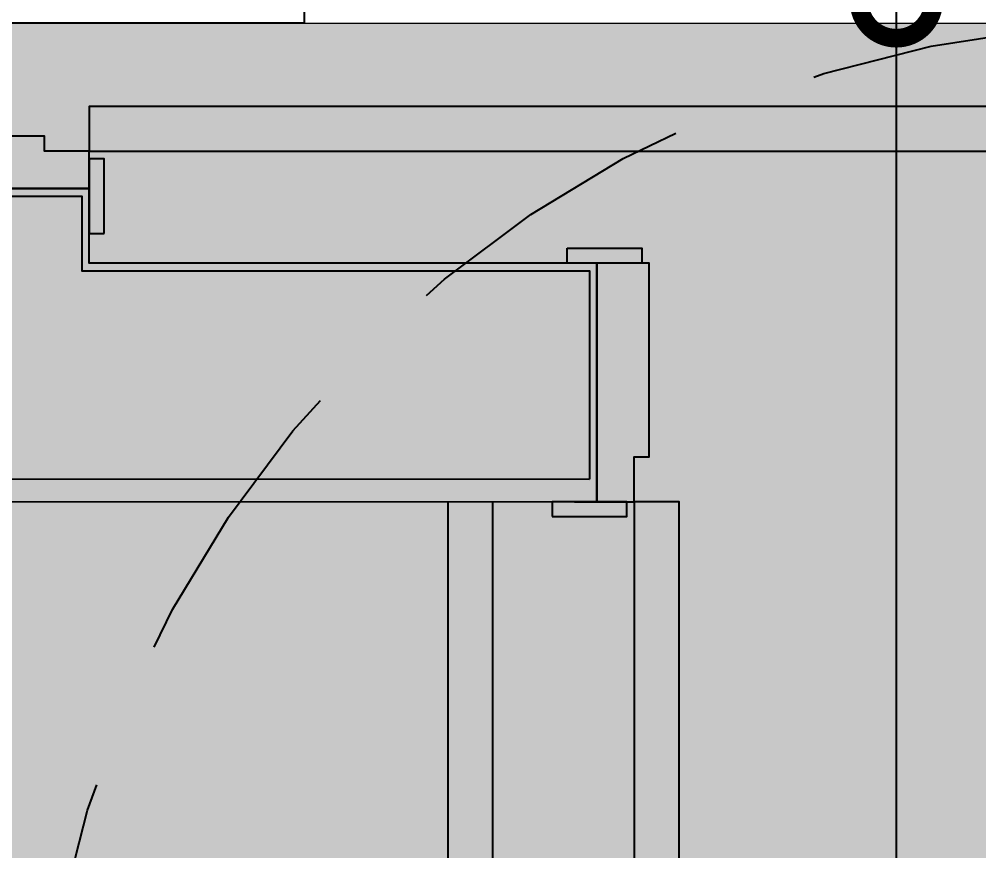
# Model space of a CAD drawing. Header units: metres. Extents: x -41 to 570, y -54 to 184.
# Drawn here: x -17.402 to -16.759, y 48.711 to 49.268 of the extents above; entities that cross this region are included whole.
import ezdxf

# ---------------------------------------------------------------- set-up
doc = ezdxf.new("R2010")
doc.units = ezdxf.units.M
doc.linetypes.add('PUC$0$DASHEDX2', pattern=[1.5, 1, -0.5])
for name, color, linetype in [('ARQ-DIM', 2, 'Continuous'), ('PUC$0$ARQ-ALV ACAB', 4, 'Continuous'), ('PUC$0$ARQ-ALV OSSO', 5, 'Continuous'), ('PUC$0$ARQ-AUX1', 1, 'Continuous'), ('PUC$0$ARQ-CAX @ 1', 1, 'Continuous'), ('PUC$0$ARQ-PRJ', 7, 'PUC$0$DASHEDX2')]:
    doc.layers.add(name, color=color, linetype=linetype)
doc.layers.add('PUC$0$ARQ-FORRO', color=9, linetype='Continuous', lineweight=5)
doc.styles.add('Adesa', font='ARIALN.TTF')
doc.dimstyles.new('ADESA 1-0050', dxfattribs={"dimtxt": 0.1, "dimasz": 0.1, "dimexe": 0.05, "dimexo": 0.05, "dimgap": 0.03, "dimtad": 1, "dimdec": 1, "dimlfac": 100, "dimzin": 12, "dimtxsty": 'Adesa', "dimblk": 'DOTSMALL', "dimcen": 1, "dimdle": 0.05, "dimclrd": 1, "dimclre": 1, "dimclrt": 256, "dimazin": 3, "dimtm": 1e-09, "dimtfac": 1, "dimtdec": 1, "dimtmove": 1, "dimatfit": 0, "dimldrblk": 'DOTSMALL', "dimfxl": 0.8, "dimtvp": 2, "dimtolj": 1, "dimtzin": 0, "dimarcsym": 0})

# ---------------------------------------------------------------- blocks, each defined once
blk = doc.blocks.new('*U3356')
for points in [[(0.04499999999978258, 0.01966817666684308), (-0.004999999999944577, 0.01966817666684308), (-0.004999999999944577, 0.009668176666425854), (0.04499999999978258, 0.009668176666425854)], [(0, -0.1499999999630859), (-6.123233995756249e-18, -0.7699999999633984), (-0.03000000000020009, -0.7699999999633984), (-0.03000000000020009, -0.1499999999630859)], [(0.05500000000006366, -0.1599999999634463), (0.005000000000336513, -0.1599999999634463), (0.005000000000336513, -0.1499999999630006), (0.05500000000006366, -0.1499999999630006)]]:
    blk.add_lwpolyline(points, close=True)
blk.add_lwpolyline([(0.03999999999973625, -0.1499999999628585), (3.410605131648481e-13, -0.1499999999630859), (3.410605131648481e-13, -0.1199999999628858), (-0.009999999999877218, -0.1199999999628858), (-0.009999999999940029, 0.00966817662080901), (0.02500000000071026, 0.009668176621036384), (0.02499999999952252, -0.1499999999628585)])
at = {"layer": 'PUC$0$ARQ-PRJ'}
blk.add_arc((-0.01788461538474561, -0.1678846153482015), 0.6023809391554809, 178.2986453946517, 271.7013546053388, dxfattribs=at)
blk = doc.blocks.new('*U3357')
blk.add_lwpolyline([(0.03999999999973625, -0.1499999999628585), (3.410605131648481e-13, -0.1499999999630859), (3.410605131648481e-13, -0.1199999999628858), (-0.009999999999877218, -0.1199999999628858), (-0.009999999999877201, -2.987819701816274e-06), (0.02500000000077309, -2.987819474442599e-06), (0.02499999999952252, -0.1499999999628585)])
for points in [[(0, -0.1499999999630859), (-1.224646799149301e-17, -0.8699999999633984), (-0.0300000000002001, -0.8699999999633984), (-0.03000000000020009, -0.1499999999630859)], [(0.05500000000006366, -0.1599999999634463), (0.005000000000336513, -0.1599999999634463), (0.005000000000336513, -0.1499999999630006), (0.05500000000006366, -0.1499999999630006)]]:
    blk.add_lwpolyline(points, close=True)
at = {"layer": 'PUC$0$ARQ-PRJ'}
blk.add_arc((-0.02076923076938199, -0.1707692307328975), 0.6995391551483003, 178.2986453946517, 271.7013546053388, dxfattribs=at)
blk = doc.blocks.new('PUC$0$pl apto tipo 2 puc')
at = {"layer": 'PUC$0$ARQ-ALV ACAB'}
blk.add_lwpolyline([(-17.89497544264907, -1.053804485514497), (-17.02400547885435, -1.054138563132148), (-17.02400547885554, -0.8944703389848804), (-17.36411675020329, -0.8944703865453284), (-17.36411716851809, -0.8444979978772117), (-17.51411709436533, -0.8444803618439202), (-17.51411769375376, -0.8944808851277762), (-19.23392463483228, -0.8944713336913487), (-19.23392451890779, -1.044473177972271), (-18.0549760662805, -1.044136402233973), (-18.05470119231601, -2.303868229562776), (-19.95354017006672, -2.303868249187029), (-19.95381742822472, -1.044471146711422), (-19.90392457686937, -1.044472244596505), (-19.90392452470365, -0.8944722670301308), (-20.3138174298766, -0.8944710599096544)], dxfattribs=at)
at = {"layer": 'PUC$0$ARQ-ALV OSSO'}
blk.add_lwpolyline([(-20.30886183381179, -2.448843797776159), (-22.46446622152545, -2.448843798551589), (-22.46442183153749, -2.050035605839923), (-22.72442183153695, -2.050035605839923), (-22.72442183153695, -1.910035605839944), (-22.46442183153749, -1.910034682075384), (-22.31442183153695, -1.910034682075384), (-22.3144662215249, -2.308868240150335), (-20.30886185733428, -2.308868240150335), (-20.30881743001498, -0.8994710737728715), (-19.90892455241732, -0.8994722531669472), (-19.90892460132267, -1.039472171657976), (-19.95881742802688, -1.039471073772872), (-19.95854017026456, -2.308868239374905), (-18.04970120253723, -2.308868239374905), (-18.04997605605645, -1.03913501804466), (-19.2289245225314, -1.03947179378678), (-19.22892463120965, -0.8994713615553983), (-17.50911775940756, -0.8994809129914351), (-17.50911716002599, -0.8494809129933493), (-17.36911712231962, -0.8494974467863791), (-17.36911670400207, -0.8994701329405564), (-17.02907032773179, -0.8994701329405564), (-17.02900724611779, -1.039135855400338)], dxfattribs=at)
at = {"layer": 'PUC$0$ARQ-ALV OSSO', "elevation": 1.295506897090357e-05}
blk.add_lwpolyline([(-17.90997540382384, -1.038798725138476), (-17.02900699335108, -1.039135855498286)], dxfattribs=at)
at = {"layer": 'PUC$0$ARQ-AUX1'}
for points in [[(-17.12395735981636, -1.973750929986408), (-17.12375371812881, -1.054104099674745)], [(-17.09395736008319, -1.973754196608637), (-17.09375372061253, -1.054115619718423)]]:
    blk.add_lwpolyline(points, dxfattribs=at)
at = {"layer": 'PUC$0$ARQ-CAX @ 1', "xscale": -1.000000000000003, "rotation": 90}
blk.add_blockref('*U3357', (-17.51412125788195, -0.8194882600381838), dxfattribs=at)
at = {"layer": 'PUC$0$ARQ-CAX @ 1', "xscale": -1}
blk.add_blockref('*U3356', (-16.99900547885483, -0.9041385631692896, 8.636712647403197e-06), dxfattribs=at)
blk = doc.blocks.new('PUC$0$pl forro pcd 4')
at = {"layer": 'PUC$0$ARQ-FORRO'}
h = blk.add_hatch(color=256, dxfattribs=at)
h.dxf.hatch_style = 1
h.paths.add_polyline_path([(-9.938890960445985, 3.059945620023257), (-7.398835529282497, 3.059945620023257), (-7.398835529282497, 1.499892103560633), (-9.938890960445985, 1.499892103560633)])
blk.add_lwpolyline([(-9.938890960445985, 3.059945620023257), (-7.398835529282497, 3.059945620023257), (-7.398835529282497, 1.499892103560633), (-9.938890960445985, 1.499892103560633)], close=True, dxfattribs=at)
blk = doc.blocks.new('PUC')
at = {"layer": 'PUC$0$ARQ-ALV ACAB', "elevation": -4.318356323902826e-06}
blk.add_lwpolyline([(17.21105367512034, -49.26498065643825), (17.88614666001204, -49.2649790871129), (17.88614666001204, -47.7049255702041), (15.34609122884855, -47.70492557065027), (15.34609122884855, -49.26498066434242)], dxfattribs=at)
at = {"layer": 'PUC$0$ARQ-ALV ACAB'}
blk.add_lwpolyline([(17.21105367512034, -49.26498065643825), (17.21105367512034, -49.42504218316498)], dxfattribs=at)
at = {"layer": 'PUC$0$ARQ-PRJ', "ltscale": 0.2}
blk.add_circle((16.64015807107547, -48.51498065643825, -4.318356323902826e-06), 0.75, dxfattribs=at)
at = {"layer": 'PUC$0$ARQ-ALV OSSO', "rotation": 180}
blk.add_blockref('PUC$0$pl apto tipo 2 puc', (-0.008828743811791995, -49.99878521275942, -4.318356323902826e-06), dxfattribs=at)
at = {"layer": 'PUC$0$ARQ-FORRO'}
blk.add_blockref('PUC$0$pl forro pcd 4', (25.28498218929454, -50.76487119067353, -4.318356323902826e-06), dxfattribs=at)
blk = doc.blocks.new('_DotSmall')
at = {"color": 0, "linetype": 'ByBlock', "const_width": 0.5}
blk.add_lwpolyline([(-0.0625, 0, 1), (0.0625, 0, 1)], format="xyb", close=True, dxfattribs=at)
blk = doc.blocks.new('*D361')
at = {"layer": 'ARQ-DIM', "color": 1, "lineweight": -2, "transparency": 16777216}
for p, q in [((-16.81462069529121, 49.32998065643827), (-16.81462069529121, 47.63992397401814)), ((-17.16605367512034, 49.27998065643828), (-16.76462069529121, 49.27998065643828)), ((-16.86798577413158, 47.68992397401814), (-16.76462069529121, 47.68992397401814))]:
    blk.add_line(p, q, dxfattribs=at)
at = {"layer": 'Defpoints', "color": 0, "transparency": 16777216}
for p in [(-17.21605367512034, 49.27998065643828), (-16.91798577413158, 47.68992397401814, -4.318356323902826e-06), (-16.81462069529121, 47.68992397401814)]:
    blk.add_point(p, dxfattribs=at)
at = {"layer": 'ARQ-DIM', "color": 1, "lineweight": -2, "transparency": 16777216, "xscale": 0.1, "yscale": 0.1, "zscale": 0.1}
for p, rotation in [((-16.81462069529121, 49.27998065643828), 90), ((-16.81462069529121, 47.68992397401814), 270)]:
    blk.add_blockref('_DotSmall', p, dxfattribs=dict(at, rotation=rotation))
at = {"layer": 'ARQ-DIM', "transparency": 16777216, "insert": (-16.89567799406337, 48.4849523152282), "char_height": 0.1, "attachment_point": 5, "rotation": 90, "style": 'Adesa'}
blk.add_mtext('\\A1;159', dxfattribs=at)
blk = doc.blocks.new('*D116')
at = {"layer": 'ARQ-DIM', "color": 1, "lineweight": -2, "transparency": 16777216}
for p, q in [((-16.56900677987511, 49.42366483106314), (-16.56900677987511, 49.59314641360065)), ((-16.81462069529121, 49.41998065643831), (-16.81462069529121, 49.51998065643831)), ((-16.81462069529121, 49.34998065643831), (-16.56900677987511, 49.42366483106314)), ((-16.99078932228193, 49.41998065643831), (-16.76462069529121, 49.41998065643831)), ((-16.81462069529121, 49.2799806564383), (-16.81462069529121, 49.41998065643831)), ((-16.81462069529121, 49.2799806564383), (-16.81462069529121, 49.41998065643831)), ((-16.99078932228193, 49.2799806564383), (-16.76462069529121, 49.2799806564383)), ((-16.81462069529121, 49.2799806564383), (-16.81462069529121, 49.1799806564383))]:
    blk.add_line(p, q, dxfattribs=at)
at = {"layer": 'Defpoints', "color": 0, "transparency": 16777216}
for p in [(-17.04078932228193, 49.41998065643831), (-16.81462069529121, 49.41998065643831), (-17.04078932228193, 49.2799806564383)]:
    blk.add_point(p, dxfattribs=at)
at = {"layer": 'ARQ-DIM', "color": 1, "lineweight": -2, "transparency": 16777216, "xscale": 0.1, "yscale": 0.1, "zscale": 0.1}
for p, rotation in [((-16.81462069529121, 49.41998065643831), 270), ((-16.81462069529121, 49.2799806564383), 90)]:
    blk.add_blockref('_DotSmall', p, dxfattribs=dict(at, rotation=rotation))
at = {"layer": 'ARQ-DIM', "transparency": 16777216, "insert": (-16.64921141834713, 49.50840562233189), "char_height": 0.1, "attachment_point": 5, "rotation": 90, "style": 'Adesa'}
blk.add_mtext('\\A1;14', dxfattribs=at)

msp = doc.modelspace()

# ---------------------------------------------------------------- block references
at = {"rotation": 180}
msp.add_blockref('PUC', (0, 0), dxfattribs=at)

# ---------------------------------------------------------------- dimensions: what is measured, and where the dimension line sits
at = {"layer": 'ARQ-DIM'}
for base, p1, p2, angle, picture, middle in [((-16.81462069529121, 49.41998065643831), (-17.04078932228193, 49.27998065643828), (-17.04078932228193, 49.41998065643828), 270, '*D116', (-16.64921141834713, 49.45366483106313)), ((-16.81462069529121, 47.68992397401814), (-17.21605367512034, 49.27998065643825), (-16.91798577413157, 47.68992397401812, -4.318356323902826e-06), 89.99999999999999, '*D361', (-16.89567799406337, 48.4849523152282))]:
    dim = msp.add_linear_dim(base=base, p1=p1, p2=p2, angle=angle, dimstyle='ADESA 1-0050', dxfattribs=at)
    dim.commit()
    dim.dimension.update_dxf_attribs({"geometry": picture, "text_midpoint": middle})

doc.saveas('drawing.dxf')
